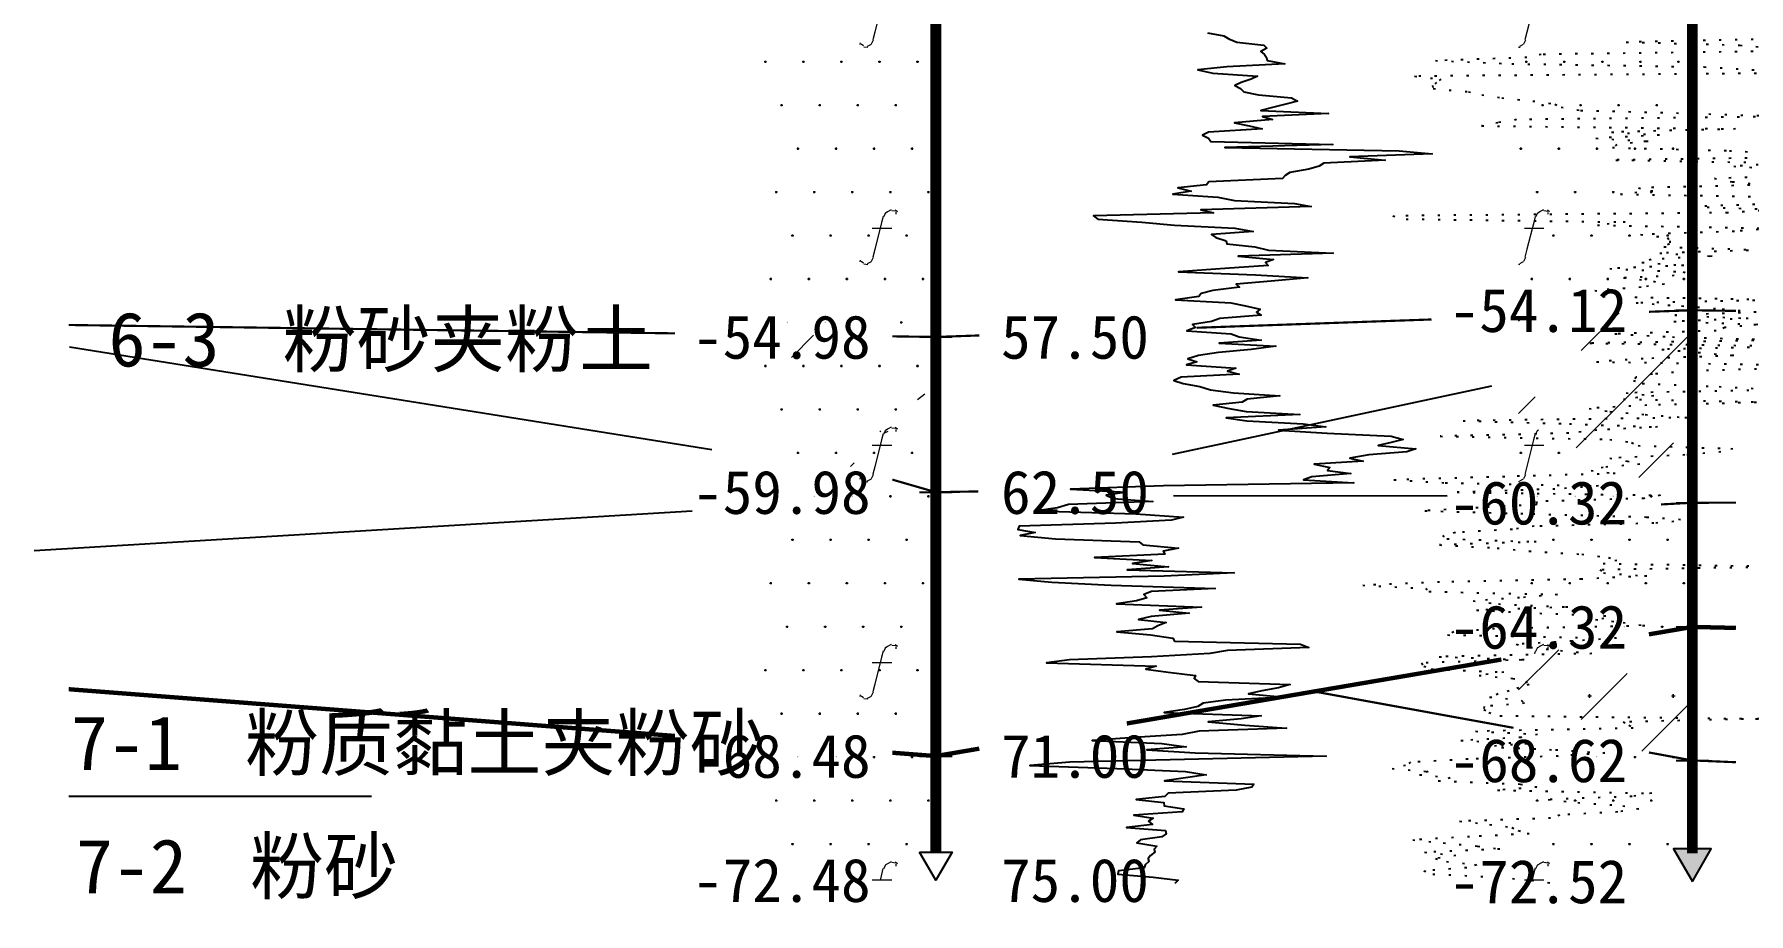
# Model space of a CAD drawing. Extents: x -37 to 3540, y -1485 to 297.
# Drawn here: x 2224.3 to 2303.1, y -188.2 to -147.7 of the extents above; entities that cross this region are included whole.
import ezdxf
from ezdxf.enums import TextEntityAlignment as Align

# ---------------------------------------------------------------- set-up
doc = ezdxf.new("R2010")
doc.units = 0
doc.linetypes.add('DOT', pattern=[6.35, 0, -6.35])
doc.layers.get('0').update_dxf_attribs({"linetype": 'CONTINUOUS'})
for name, color, linetype in [('CURVE', 200, 'CONTINUOUS'), ('HOLE', 41, 'CONTINUOUS'), ('STRATUM', 241, 'CONTINUOUS')]:
    doc.layers.add(name, color=color, linetype=linetype)
doc.layers.add('HATCH', color=7, linetype='CONTINUOUS', lineweight=13)
doc.styles.add('ST', font='')
doc.styles.get('ST').set_extended_font_data('SimSun')
pattern_1 = [(82.875, (2062.3167, -298.206), (0.000369, 10.0001764), [0.0893, -80.5337]), (143.13, (2062.4177, -298.2818), (-29.999964, 20.000054), [0.12627, -49.87373]), (172.875, (2062.5949, -298.304), (-70.0002457, 9.9996603), [0.17857, -80.44443]), (206.565, (2062.7733, -298.2147), (-9.999705, -9.99969), [0.19954, -22.16046]), (243.435, (2062.8626, -298.0363), (9e-06, -9.999696), [0.19954, -22.16146]), (255.964, (2062.9519, -297.679), (-0.0002, -9.999501), [0.36813, -40.86287]), (255.964, (2063.262, -296.439), (-0.0002, -9.999501), [1.27838, -39.95262]), (255.964, (2063.3304, -296.165), (-0.0002, -9.999501), [0.28235, -40.94865]), (216.87, (2063.5206, -295.9108), (-9.999982, -10.000018), [0.12627, -49.87373]), (243.435, (2063.4196, -295.9865), (9e-06, -9.999696), [0.19954, -22.16146]), (206.565, (2063.699, -295.8215), (-9.999705, -9.99969), [0.19954, -22.16046]), (172.875, (2063.8763, -295.8437), (-70.0002457, 9.9996603), [0.17857, -80.44443]), (143.13, (2063.9773, -295.9194), (-29.999964, 20.000054), [0.12627, -49.87373]), (82.875, (2063.9662, -296.008), (0.000369, 10.0001764), [0.0893, -80.5337]), (0, (2062.822, -296.66), (0, 10), [0.89286, -9.10714]), (0, (2063.1763, -297), (1, 2), [0, -1.75]), (0, (2063.1513, -296.975), (1, 2), [0, -1.75]), (0, (2063.1513, -297), (1, 2), [0, -1.75]), (0, (2063.1263, -297), (1, 2), [0, -1.75]), (0, (2063.1513, -297.025), (1, 2), [0, -1.75])]
pattern_2 = [(45, (2063.151, -297), (-4.24264, 4.24264), [10, 0]), (45, (2064.212, -300.182), (-2.12132, 6.36396), [3, -3])]

# ---------------------------------------------------------------- blocks, each defined once
blk = doc.blocks.new('Trigon')
blk.add_hatch(color=256).paths.add_polyline_path([(-0.866, 1.5), (0, 0), (0.866, 1.5)])
blk.add_lwpolyline([(0, 0), (0.866, 1.5), (-0.866, 1.5)], close=True)

msp = doc.modelspace()

# ---------------------------------------------------------------- hatches: boundary and pattern name
at = {"layer": 'HATCH'}
h = msp.add_hatch(dxfattribs=at)
h.set_pattern_fill('FS', color=142, style=0)
h.set_pattern_definition(pattern_1)
h.paths.add_polyline_path([(2265.754, -140.234), (2257.754, -141.202), (2257.754, -161.552), (2265.754, -161.662)])
h.paths.add_polyline_path([(2253.684, -163.151), (2263.243, -163.151), (2263.243, -160.218), (2253.684, -160.218)], flags=9)
h.paths.add_polyline_path([(2253.684, -141.722), (2263.243, -141.722), (2263.243, -138.789), (2253.684, -138.789)], flags=9)
h = msp.add_hatch(dxfattribs=at)
h.set_pattern_fill('FS', color=142, style=0)
h.set_pattern_definition(pattern_1)
h.paths.add_polyline_path([(2300.554, -145.434), (2292.554, -144.238), (2292.554, -160.716), (2300.554, -160.434)])
h.paths.add_polyline_path([(2288.487, -161.92), (2298.04, -161.92), (2298.04, -159.003), (2288.487, -159.003)], flags=9)
h.paths.add_polyline_path([(2288.484, -146.922), (2298.043, -146.922), (2298.043, -143.989), (2288.484, -143.989)], flags=9)
h = msp.add_hatch(dxfattribs=at)
h.set_pattern_fill('FZNT', color=32, style=0)
h.set_pattern_definition(pattern_2)
h.paths.add_polyline_path([(2300.554, -160.434), (2292.554, -160.716), (2292.554, -165.501), (2300.554, -169.291)])
h.paths.add_polyline_path([(2281.05, -165.717), (2300.575, -165.717), (2300.575, -160.773), (2281.05, -160.773)], flags=9)
h.paths.add_polyline_path([(2288.487, -161.92), (2298.04, -161.92), (2298.04, -159.003), (2288.487, -159.003)], flags=9)
h = msp.add_hatch(dxfattribs=at)
h.set_pattern_fill('FS', color=142, style=0)
h.set_pattern_definition(pattern_1)
h.paths.add_polyline_path([(2265.754, -161.662), (2257.754, -161.552), (2257.754, -166.492), (2265.754, -168.805)])
h.paths.add_polyline_path([(2253.684, -163.151), (2263.243, -163.151), (2263.243, -160.218), (2253.684, -160.218)], flags=9)
h = msp.add_hatch(dxfattribs=at)
h.set_pattern_fill('SZFT', color=142, scale=2.2, style=0)
h.set_pattern_definition([(45, (2063.151, -297), (-2e-06, 15.39996), [4.3383, -17.4406]), (45, (2069.34, -290.777), (-2e-06, 15.39996), [4.3861, -17.3928]), (45, (2074.3, -285.819), (-2e-06, 15.39996), [3.9899, -17.7889]), (26.565, (2063.151, -289.3), (15.4, 15.4), [0.2123, -34.22315]), (36.8699, (2064.6913, -287.76), (15.4, 15.4), [0.43504, -76.56496]), (315, (2070.851, -281.653), (15.39996, 3e-06), [0.0727, -21.7062]), (26.565, (2070.851, -297), (15.4, 15.4), [0.31845, -34.117]), (26.565, (2072.391, -295.46), (15.4, 15.4), [0.2316, -34.2038]), (90, (2073.161, -294.69), (-15.4, -1e-06), [0.0633, -15.3367]), (26.565, (2073.931, -293.92), (15.4, 15.4), [0.2002, -68.6707]), (36.8699, (2075.4713, -292.38), (15.4, 15.4), [0.2435, -76.7565]), (45, (2077.011, -290.84), (-5e-07, 15.39996), [0.24, -21.5388]), (315, (2078.362, -289.195), (15.39996, 3e-06), [0.0727, -21.7062]), (36.8699, (2066.2313, -286.22), (15.4, 15.4), [0.2249, -76.7751]), (53.1301, (2067.7713, -284.68), (30.8, 46.2), [0.29564, -76.70436]), (53.1301, (2069.3113, -283.14), (30.8, 46.2), [0.27774, -76.72226])])
h.paths.add_polyline_path([(2265.754, -161.662), (2257.754, -161.552), (2257.754, -166.492), (2265.754, -168.805)])
h.paths.add_polyline_path([(2253.684, -163.151), (2263.243, -163.151), (2263.243, -160.218), (2253.684, -160.218)], flags=9)
h = msp.add_hatch(dxfattribs=at)
h.set_pattern_fill('FS', color=142, style=0)
h.set_pattern_definition(pattern_1)
h.paths.add_polyline_path([(2300.554, -169.291), (2292.554, -165.501), (2292.554, -176.371), (2300.554, -175.005)])
h.paths.add_polyline_path([(2288.484, -176.494), (2298.043, -176.494), (2298.043, -173.561), (2288.484, -173.561)], flags=9)
h.paths.add_polyline_path([(2288.484, -170.78), (2298.043, -170.78), (2298.043, -167.847), (2288.484, -167.847)], flags=9)
h = msp.add_hatch(dxfattribs=at)
h.set_pattern_fill('FS', color=142, style=0)
h.set_pattern_definition(pattern_1)
h.paths.add_polyline_path([(2265.754, -168.805), (2257.754, -166.492), (2257.754, -180.331), (2265.754, -180.948)])
h.paths.add_polyline_path([(2233.151, -182.778), (2259.827, -182.778), (2259.827, -177.834), (2233.151, -177.834)], flags=9)
h.paths.add_polyline_path([(2253.684, -182.437), (2263.243, -182.437), (2263.243, -179.504), (2253.684, -179.504)], flags=9)
h.paths.add_polyline_path([(2253.684, -170.294), (2263.243, -170.294), (2263.243, -167.361), (2253.684, -167.361)], flags=9)
h = msp.add_hatch(dxfattribs=at)
h.set_pattern_fill('FZNT', color=32, style=0)
h.set_pattern_definition(pattern_2)
h.paths.add_polyline_path([(2300.554, -175.005), (2292.554, -176.371), (2292.554, -179.69), (2300.554, -181.148)])
h.paths.add_polyline_path([(2288.484, -182.637), (2298.043, -182.637), (2298.043, -179.704), (2288.484, -179.704)], flags=9)
h.paths.add_polyline_path([(2288.484, -176.494), (2298.043, -176.494), (2298.043, -173.561), (2288.484, -173.561)], flags=9)
h = msp.add_hatch(dxfattribs=at)
h.set_pattern_fill('FS', color=32, scale=2.2, style=0)
h.set_pattern_definition([(82.875, (2061.315, -299.6533), (0.000812, 22.000388), [0.1964, -177.1742]), (143.13, (2061.5374, -299.82), (-65.99992, 44.00012), [0.2778, -109.7222]), (172.875, (2061.9272, -299.8687), (-154.00054, 21.999253), [0.3929, -176.9777]), (206.565, (2062.32, -299.672), (-21.99935, -21.9993), [0.439, -48.753]), (243.435, (2062.516, -299.28), (2e-05, -21.99933), [0.439, -48.7552]), (255.964, (2062.7126, -298.494), (-0.00044, -21.9989), [0.8099, -89.8983]), (255.964, (2063.3947, -295.7656), (-0.00044, -21.9989), [2.8124, -87.8958]), (255.964, (2063.5453, -295.163), (-0.00044, -21.9989), [0.6212, -90.087]), (216.87, (2063.964, -294.6037), (-21.99996, -22.00004), [0.2778, -109.7222]), (243.435, (2063.742, -294.77), (2e-05, -21.99933), [0.439, -48.7552]), (206.565, (2064.356, -294.407), (-21.99935, -21.9993), [0.439, -48.753]), (172.875, (2064.7463, -294.456), (-154.00054, 21.999253), [0.3929, -176.9777]), (143.13, (2064.9686, -294.6228), (-65.99992, 44.00012), [0.2778, -109.7222]), (82.875, (2064.9442, -294.8177), (0.000812, 22.000388), [0.1964, -177.1742]), (0, (2062.426, -296.252), (0, 22), [1.9643, -20.0357]), (0, (2063.2063, -297), (2.2, 4.4), [0, -3.85]), (0, (2063.1513, -296.945), (2.2, 4.4), [0, -3.85]), (0, (2063.1513, -297), (2.2, 4.4), [0, -3.85]), (0, (2063.0963, -297), (2.2, 4.4), [0, -3.85]), (0, (2063.1513, -297.055), (2.2, 4.4), [0, -3.85])])
h.paths.add_polyline_path([(2300.554, -175.005), (2292.554, -176.371), (2292.554, -179.69), (2300.554, -181.148)])
h.paths.add_polyline_path([(2288.484, -182.637), (2298.043, -182.637), (2298.043, -179.704), (2288.484, -179.704)], flags=9)
h.paths.add_polyline_path([(2288.484, -176.494), (2298.043, -176.494), (2298.043, -173.561), (2288.484, -173.561)], flags=9)
h = msp.add_hatch(dxfattribs=at)
h.set_pattern_fill('FS', color=142, style=0)
h.set_pattern_definition(pattern_1)
h.paths.add_polyline_path([(2265.754, -180.948), (2257.754, -180.331), (2257.754, -186.662), (2265.754, -186.662), (2265.004, -185.363), (2265.754, -185.363)])
h.paths.add_polyline_path([(2233.151, -182.778), (2259.827, -182.778), (2259.827, -177.834), (2233.151, -177.834)], flags=9)
h.paths.add_polyline_path([(2253.684, -188.151), (2263.243, -188.151), (2263.243, -185.218), (2253.684, -185.218)], flags=9)
h.paths.add_polyline_path([(2253.684, -182.437), (2263.243, -182.437), (2263.243, -179.504), (2253.684, -179.504)], flags=9)
h = msp.add_hatch(dxfattribs=at)
h.set_pattern_fill('FS', color=142, style=0)
h.set_pattern_definition(pattern_1)
h.paths.add_polyline_path([(2300.554, -181.148), (2292.554, -179.69), (2292.554, -186.719), (2300.554, -186.719), (2299.688, -185.219), (2300.554, -185.219)])
h.paths.add_polyline_path([(2288.49, -188.203), (2298.037, -188.203), (2298.037, -185.303), (2288.49, -185.303)], flags=9)
h.paths.add_polyline_path([(2288.484, -182.637), (2298.043, -182.637), (2298.043, -179.704), (2288.484, -179.704)], flags=9)

# ---------------------------------------------------------------- linework, layer by layer
at = {"layer": 'CURVE', "color": 30, "linetype": 'Continuous'}
msp.add_lwpolyline([(2278.254, -147.662), (2279.004, -147.805), (2279.234, -147.948), (2279.604, -148.091), (2280.844, -148.234), (2280.974, -148.376), (2280.704, -148.519), (2280.874, -148.662), (2280.964, -148.805), (2280.994, -148.948), (2281.814, -149.091), (2279.144, -149.234), (2277.804, -149.376), (2278.494, -149.519), (2280.554, -149.662), (2280.254, -149.805), (2279.794, -149.948), (2279.514, -150.091), (2279.774, -150.234), (2279.924, -150.376), (2280.604, -150.519), (2282.114, -150.662), (2282.394, -150.805), (2281.854, -150.948), (2281.304, -151.091), (2280.704, -151.234), (2283.814, -151.376), (2280.774, -151.519), (2281.234, -151.662), (2279.494, -151.805), (2280.164, -151.948), (2280.764, -152.091), (2278.304, -152.234), (2278.024, -152.376), (2278.294, -152.519), (2278.404, -152.662), (2284.014, -152.805), (2279.044, -152.948), (2287.064, -153.091), (2288.584, -153.234), (2284.804, -153.376), (2286.424, -153.519), (2283.604, -153.662), (2283.394, -153.805), (2282.914, -153.948), (2282.034, -154.091), (2281.824, -154.234), (2281.704, -154.376), (2278.314, -154.519), (2278.204, -154.662), (2276.884, -154.805), (2277.494, -154.948), (2276.654, -155.091), (2278.724, -155.234), (2279.494, -155.376), (2282.254, -155.519), (2283.014, -155.662), (2277.944, -155.805), (2278.524, -155.948), (2273.004, -156.091), (2273.204, -156.234), (2275.224, -156.376), (2276.734, -156.519), (2279.504, -156.662), (2280.344, -156.805), (2278.434, -156.948), (2278.634, -157.091), (2279.114, -157.234), (2279.144, -157.376), (2280.434, -157.519), (2281.064, -157.662), (2284.024, -157.805), (2279.654, -157.948), (2281.294, -158.091), (2280.924, -158.234), (2281.044, -158.376), (2279.044, -158.519), (2276.924, -158.662), (2280.454, -158.805), (2282.864, -158.948), (2281.184, -159.091), (2279.574, -159.234), (2279.724, -159.376), (2278.494, -159.519), (2277.964, -159.662), (2277.854, -159.805), (2276.774, -159.948), (2279.324, -160.091), (2280.004, -160.234), (2280.674, -160.376), (2280.504, -160.519), (2280.714, -160.662), (2278.824, -160.805), (2278.434, -160.948), (2277.554, -161.091), (2277.694, -161.234), (2277.294, -161.376), (2279.334, -161.519), (2279.704, -161.662), (2280.714, -161.805), (2278.784, -161.948), (2281.394, -162.091), (2280.254, -162.234), (2278.764, -162.376), (2277.844, -162.519), (2277.344, -162.662), (2277.754, -162.805), (2277.284, -162.948), (2279.554, -163.091), (2279.174, -163.234), (2279.714, -163.376), (2277.034, -163.519), (2276.704, -163.662), (2277.134, -163.805), (2277.904, -163.948), (2278.394, -164.091), (2279.454, -164.234), (2281.574, -164.376), (2280.074, -164.519), (2279.844, -164.662), (2278.514, -164.805), (2279.244, -164.948), (2280.024, -165.091), (2282.494, -165.234), (2279.114, -165.376), (2280.054, -165.519), (2282.654, -165.662), (2283.694, -165.805), (2281.524, -165.948), (2283.754, -166.091), (2286.704, -166.234), (2287.254, -166.376), (2286.704, -166.519), (2286.104, -166.662), (2287.834, -166.805), (2287.414, -166.948), (2285.674, -167.091), (2284.804, -167.234), (2285.404, -167.376), (2283.154, -167.519), (2283.884, -167.662), (2283.764, -167.805), (2284.844, -167.948), (2283.044, -168.091), (2282.664, -168.234), (2284.984, -168.376), (2276.234, -168.519), (2271.954, -168.662), (2274.544, -168.805), (2273.584, -168.948), (2273.914, -169.091), (2275.734, -169.234), (2271.864, -169.376), (2271.354, -169.519), (2270.404, -169.662), (2274.954, -169.805), (2277.144, -169.948), (2276.594, -170.091), (2274.024, -170.234), (2269.594, -170.376), (2269.524, -170.519), (2270.324, -170.662), (2269.634, -170.805), (2271.264, -170.948), (2275.114, -171.091), (2275.274, -171.234), (2276.914, -171.376), (2276.204, -171.519), (2276.284, -171.662), (2273.054, -171.805), (2275.684, -171.948), (2274.804, -172.091), (2276.464, -172.234), (2274.554, -172.376), (2279.474, -172.519), (2276.254, -172.662), (2269.574, -172.805), (2271.094, -172.948), (2273.814, -173.091), (2278.604, -173.234), (2275.674, -173.376), (2275.324, -173.519), (2275.454, -173.662), (2274.984, -173.805), (2274.064, -173.948), (2277.974, -174.091), (2276.044, -174.234), (2277.414, -174.376), (2275.654, -174.519), (2275.074, -174.662), (2276.354, -174.805), (2275.964, -174.948), (2275.714, -175.091), (2274.074, -175.234), (2275.624, -175.376), (2276.654, -175.519), (2276.734, -175.662), (2282.534, -175.805), (2282.914, -175.948), (2279.164, -176.091), (2278.354, -176.234), (2275.674, -176.376), (2271.904, -176.519), (2270.844, -176.662), (2275.884, -176.805), (2275.414, -176.948), (2276.434, -177.091), (2277.694, -177.234), (2277.644, -177.376), (2277.814, -177.519), (2282.054, -177.662), (2281.514, -177.805), (2280.754, -177.948), (2280.144, -178.091), (2281.804, -178.234), (2279.074, -178.376), (2278.044, -178.519), (2277.804, -178.662), (2277.194, -178.805), (2276.264, -178.948), (2280.714, -179.091), (2279.794, -179.234), (2278.284, -179.376), (2279.974, -179.519), (2281.884, -179.662), (2277.874, -179.805), (2277.084, -179.948), (2274.884, -180.091), (2272.944, -180.234), (2276.144, -180.376), (2277.264, -180.519), (2275.464, -180.662), (2277.684, -180.805), (2283.714, -180.948), (2277.854, -181.091), (2271.914, -181.234), (2270.084, -181.376), (2274.074, -181.519), (2277.244, -181.662), (2278.184, -181.805), (2277.244, -181.948), (2276.274, -182.091), (2280.384, -182.234), (2280.284, -182.376), (2279.574, -182.519), (2276.434, -182.662), (2276.284, -182.805), (2274.974, -182.948), (2276.244, -183.091), (2276.254, -183.234), (2277.164, -183.376), (2277.084, -183.519), (2274.864, -183.662), (2275.744, -183.805), (2275.534, -183.948), (2275.724, -184.091), (2274.524, -184.234), (2276.314, -184.376), (2276.344, -184.519), (2276.154, -184.662), (2275.164, -184.805), (2275.004, -184.948), (2275.924, -185.091), (2275.794, -185.234), (2275.834, -185.376), (2275.624, -185.519), (2275.514, -185.662), (2275.554, -185.805), (2275.384, -185.948), (2275.344, -186.091), (2274.154, -186.234), (2274.124, -186.376), (2275.744, -186.519), (2276.904, -186.662), (2276.754, -186.805)], dxfattribs=at)
at = {"layer": 'CURVE', "color": 100, "linetype": 'DOT', "ltscale": 0.1}
for points in [[(2304.824, -147.948), (2297.514, -148.091), (2302.744, -148.234), (2304.344, -148.376)], [(2304.084, -148.519), (2293.604, -148.662), (2292.944, -148.805), (2288.734, -148.948), (2292.244, -149.091), (2301.094, -149.234), (2303.524, -149.376)], [(2305.704, -149.519), (2287.774, -149.662), (2288.984, -149.805), (2288.784, -149.948), (2288.594, -150.091), (2288.634, -150.234), (2290.254, -150.376), (2290.864, -150.519), (2291.784, -150.662), (2293.214, -150.805), (2294.234, -150.948), (2294.514, -151.091), (2295.414, -151.234), (2300.574, -151.376), (2304.924, -151.519), (2292.464, -151.662), (2291.604, -151.805), (2290.854, -151.948), (2302.544, -152.091), (2296.834, -152.234), (2299.034, -152.376), (2296.114, -152.519), (2298.524, -152.662), (2297.084, -152.805), (2296.874, -152.948), (2302.254, -153.091), (2304.914, -153.234)], [(2306.744, -153.376), (2297.034, -153.519), (2305.054, -153.662), (2302.454, -153.805), (2304.664, -153.948)], [(2305.274, -154.234), (2301.564, -154.376), (2302.384, -154.519), (2303.924, -154.662), (2298.074, -154.805), (2298.734, -154.948), (2297.244, -155.091), (2305.114, -155.234)], [(2304.894, -155.519), (2300.494, -155.662), (2304.414, -155.805), (2302.174, -155.948), (2286.774, -156.091), (2287.384, -156.234), (2297.464, -156.376), (2296.184, -156.519), (2304.324, -156.662), (2302.484, -156.805), (2298.174, -156.948), (2299.414, -157.091), (2299.524, -157.234), (2299.504, -157.376), (2299.244, -157.519), (2303.864, -157.662), (2299.054, -157.805), (2301.464, -157.948), (2298.664, -158.091), (2298.234, -158.234), (2300.154, -158.376), (2296.754, -158.519), (2300.124, -158.662), (2300.454, -158.805), (2297.384, -158.948), (2298.764, -159.091), (2299.264, -159.234), (2298.194, -159.376), (2296.064, -159.519), (2296.634, -159.662), (2296.444, -159.805), (2304.894, -159.948), (2297.964, -160.091), (2300.054, -160.234), (2301.924, -160.376), (2303.494, -160.519), (2299.744, -160.662), (2303.124, -160.805), (2299.704, -160.948), (2303.564, -161.091), (2302.054, -161.234), (2301.654, -161.376), (2296.994, -161.519), (2299.634, -161.662), (2304.844, -161.805), (2295.844, -161.948), (2305.384, -162.091), (2299.154, -162.234), (2300.824, -162.376), (2302.454, -162.519), (2298.294, -162.662), (2296.144, -162.805), (2304.854, -162.948)], [(2304.974, -163.091), (2300.424, -163.234), (2298.724, -163.376), (2297.974, -163.519), (2297.844, -163.662), (2298.244, -163.805), (2301.784, -163.948), (2304.624, -164.091), (2297.504, -164.234), (2298.774, -164.376), (2297.384, -164.519), (2304.234, -164.662), (2298.464, -164.805), (2295.804, -164.948), (2296.764, -165.091), (2298.384, -165.234), (2300.304, -165.376), (2290.004, -165.519), (2294.894, -165.662), (2298.954, -165.805), (2296.164, -165.948), (2294.864, -166.091), (2288.954, -166.234), (2296.754, -166.376), (2297.754, -166.519), (2298.054, -166.662), (2302.414, -166.805), (2301.864, -166.948), (2300.214, -167.091), (2296.754, -167.234), (2297.554, -167.376), (2298.134, -167.519), (2296.454, -167.662), (2295.894, -167.805), (2297.004, -167.948), (2291.924, -168.091), (2286.824, -168.234), (2289.184, -168.376), (2296.234, -168.519), (2294.234, -168.662), (2289.734, -168.805), (2299.084, -168.948), (2298.324, -169.091), (2293.364, -169.234), (2293.414, -169.376), (2290.694, -169.519), (2288.254, -169.662), (2293.214, -169.805), (2298.444, -169.948), (2300.434, -170.091), (2298.784, -170.234), (2293.284, -170.376), (2292.274, -170.519), (2289.654, -170.662), (2289.054, -170.805), (2289.264, -170.948), (2293.374, -171.091), (2288.924, -171.234), (2291.574, -171.376), (2293.034, -171.519), (2295.464, -171.662), (2296.694, -171.805), (2297.084, -171.948), (2296.444, -172.091), (2305.314, -172.234), (2296.304, -172.376), (2296.464, -172.519), (2298.454, -172.662), (2295.464, -172.805), (2288.924, -172.948), (2285.394, -173.091), (2288.284, -173.234), (2288.434, -173.376), (2294.344, -173.519), (2292.604, -173.662), (2290.464, -173.805), (2291.634, -173.948), (2294.824, -174.091), (2290.624, -174.234), (2293.534, -174.376), (2297.214, -174.519), (2296.104, -174.662), (2297.364, -174.805), (2298.364, -174.948), (2291.454, -175.091), (2289.584, -175.234), (2289.294, -175.376), (2297.064, -175.519), (2295.024, -175.662), (2292.454, -175.805), (2293.104, -175.948), (2294.484, -176.091), (2295.934, -176.234), (2288.914, -176.376), (2292.814, -176.519), (2288.094, -176.662), (2288.194, -176.805), (2288.544, -176.948), (2291.884, -177.091), (2290.744, -177.234), (2292.294, -177.376), (2292.874, -177.519), (2293.054, -177.662), (2292.574, -177.805), (2292.134, -177.948), (2291.624, -178.091), (2291.224, -178.234), (2292.684, -178.376), (2292.834, -178.519), (2290.974, -178.662), (2290.964, -178.805), (2291.194, -178.948), (2291.704, -179.091), (2303.644, -179.234), (2297.374, -179.376), (2297.634, -179.519), (2297.834, -179.662), (2290.584, -179.805), (2293.434, -179.948), (2292.664, -180.091), (2289.904, -180.234), (2293.014, -180.376), (2291.044, -180.519), (2294.264, -180.662), (2296.534, -180.805), (2294.384, -180.948), (2290.234, -181.091), (2287.594, -181.234), (2287.364, -181.376), (2286.744, -181.519), (2288.404, -181.662), (2288.004, -181.805), (2289.414, -181.948), (2288.864, -182.091), (2292.634, -182.234), (2293.404, -182.376), (2291.594, -182.519), (2298.684, -182.662), (2297.784, -182.805), (2293.914, -182.948), (2295.284, -183.091), (2297.354, -183.234), (2298.084, -183.376), (2297.124, -183.519), (2294.464, -183.662), (2294.034, -183.805), (2289.844, -183.948), (2291.224, -184.091), (2292.254, -184.234), (2292.544, -184.376), (2293.054, -184.519), (2290.304, -184.662), (2287.694, -184.805), (2289.094, -184.948), (2290.674, -185.091), (2291.694, -185.234), (2288.234, -185.376), (2289.674, -185.519), (2288.734, -185.662), (2289.244, -185.805), (2290.634, -185.948), (2290.174, -186.091), (2288.204, -186.234), (2288.614, -186.376), (2291.544, -186.519), (2293.164, -186.662), (2294.164, -186.805)]]:
    msp.add_lwpolyline(points, dxfattribs=at)
at = {"layer": 'HOLE', "linetype": 'Continuous', "const_width": 0.5}
for points in [[(2265.754, -79.519), (2265.754, -185.363)], [(2300.554, -79.576), (2300.554, -185.42)]]:
    msp.add_lwpolyline(points, dxfattribs=at)
at = {"layer": 'HOLE', "linetype": 'Continuous'}
for points in [[(2299.804, -160.434), (2301.304, -160.434)], [(2265.004, -161.662), (2266.504, -161.662)], [(2265.004, -168.805), (2266.504, -168.805)], [(2299.804, -169.291), (2301.304, -169.291)], [(2299.804, -175.005), (2301.304, -175.005)], [(2265.004, -180.948), (2266.504, -180.948)], [(2299.804, -181.148), (2301.304, -181.148)]]:
    msp.add_lwpolyline(points, dxfattribs=at)
msp.add_lwpolyline([(2265.004, -185.363), (2266.504, -185.363), (2265.754, -186.662)], close=True, dxfattribs=at)
at = {"layer": 'STRATUM', "linetype": 'Continuous'}
for points, const_width in [([(2277.754, -161.239), (2283.154, -161.048), (2288.554, -160.857)], 0.1), ([(2298.554, -160.504), (2300.554, -160.434), (2302.554, -160.463)], 0.1), ([(2225.868, -161.111), (2239.811, -161.304), (2253.754, -161.496)], 0.1), ([(2263.754, -161.634), (2265.754, -161.662), (2267.754, -161.592)], 0.1), ([(2263.754, -168.227), (2265.754, -168.805), (2267.715, -168.769)], 0.1), ([(2299.107, -169.369), (2300.554, -169.291), (2302.554, -169.287)], 0.1), ([(2298.554, -175.347), (2300.554, -175.005), (2302.554, -175.051)], 0.2), ([(2274.538, -179.448), (2283.154, -177.976), (2291.77, -176.505)], 0.2), ([(2225.868, -177.871), (2239.811, -178.946), (2253.754, -180.022)], 0.2), ([(2283.154, -177.976), (2291.854, -179.562), (2292.324, -179.648)], 0.1), ([(2263.754, -180.794), (2265.754, -180.948), (2267.754, -180.606)], 0.2), ([(2298.554, -180.783), (2300.554, -181.148), (2302.554, -181.232)], 0.1), ([(2225.868, -182.802), (2226.84, -182.802), (2239.811, -182.802)], 0.1)]:
    msp.add_lwpolyline(points, dxfattribs=dict(at, const_width=const_width))
at = {"layer": 'STRATUM'}
for points in [[(2255.453, -166.863), (2225.898, -162.137)], [(2276.635, -167.06), (2291.33, -163.916)], [(2289.277, -168.992), (2276.685, -168.968)], [(2224.286, -171.482), (2254.54, -169.656)]]:
    msp.add_lwpolyline(points, dxfattribs=at)

# ---------------------------------------------------------------- block references
at = {"layer": 'HOLE'}
msp.add_blockref('Trigon', (2300.554, -186.719), dxfattribs=at)

# ---------------------------------------------------------------- texts
at = {"layer": 'HOLE', "style": 'ST'}
for s, p in [('-54.12', (2297.554, -160.434)), ('-54.98', (2262.754, -161.662)), ('-59.98', (2262.754, -168.805)), ('-60.32', (2297.554, -169.291)), ('-64.32', (2297.554, -175.005)), ('-68.48', (2262.754, -180.948)), ('-68.62', (2297.554, -181.148)), ('-72.48', (2262.754, -186.662)), ('-72.52', (2297.554, -186.719))]:
    msp.add_text(s, height=2, dxfattribs=at).set_placement(p, align=Align.MIDDLE_RIGHT)
for s, p in [('57.50', (2268.754, -161.662)), ('62.50', (2268.754, -168.805)), ('71.00', (2268.754, -180.948)), ('75.00', (2268.754, -186.662))]:
    msp.add_text(s, height=2, dxfattribs=at).set_placement(p, align=Align.MIDDLE_LEFT)
at = {"layer": 'STRATUM', "style": 'ST'}
for s, p in [('6-3', (2227.703, -161.77)), ('粉砂夹粉土', (2235.703, -161.77)), ('粉质黏土夹粉砂', (2233.975, -180.341)), ('7-1', (2225.975, -180.341)), ('粉砂', (2234.205, -186.014)), ('7-2', (2226.205, -186.014))]:
    msp.add_text(s, height=2.5, dxfattribs=at).set_placement(p, align=Align.MIDDLE_LEFT)

doc.saveas('drawing.dxf')
